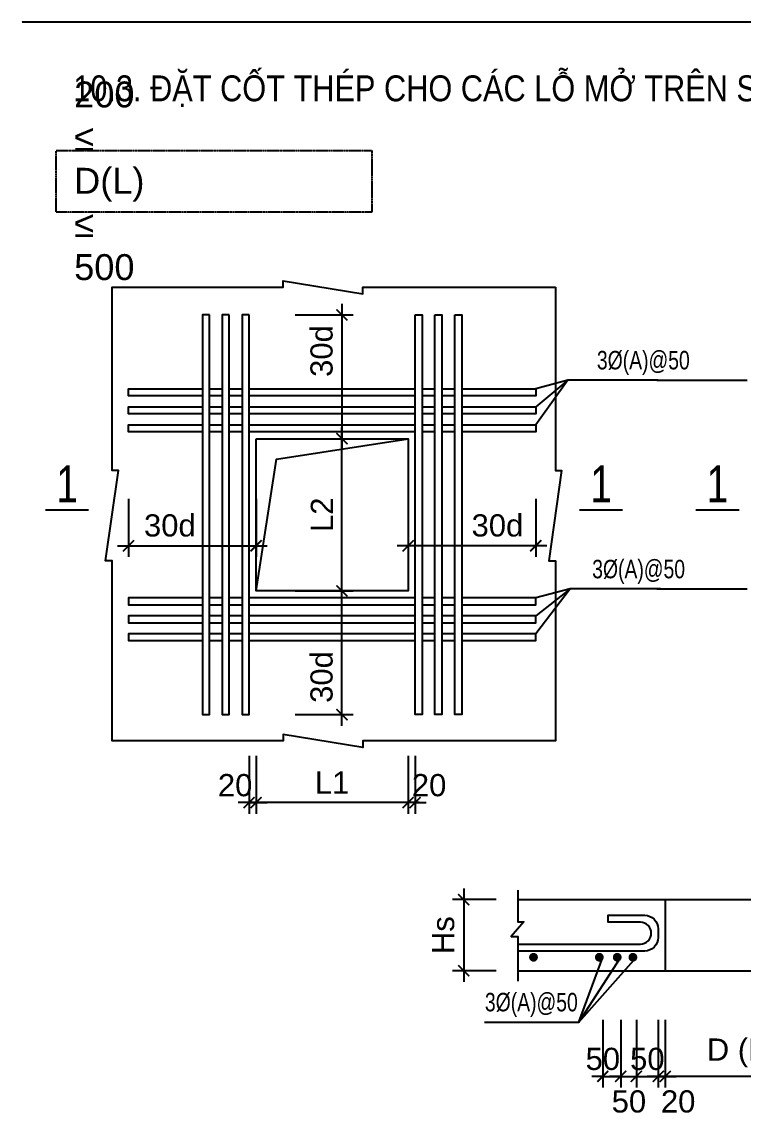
# Model space of a CAD drawing. Header units: millimetres. Extents: x -241424 to 696054, y -125618 to 93710.
# Drawn here: x 160883 to 170636, y 14431 to 29222 of the extents above; entities that cross this region are included whole.
import ezdxf
from ezdxf.enums import TextEntityAlignment as Align

# ---------------------------------------------------------------- set-up
doc = ezdxf.new("R2010")
doc.units = ezdxf.units.MM
doc.header["$LTSCALE"] = 7
doc.header["$PDMODE"] = 3
doc.linetypes.add('HIDDEN', pattern=[0.375, 0.25, -0.125])
doc.layers.get('0').update_dxf_attribs({"linetype": 'CONTINUOUS'})
doc.layers.get('Defpoints').update_dxf_attribs({"color": 6, "linetype": 'CONTINUOUS'})
for name, color, linetype in [('CDC_02_DIM', 1, 'CONTINUOUS'), ('CDC_03_BORDER', 3, 'CONTINUOUS'), ('CDC_04_HIDDEN', 8, 'HIDDEN'), ('CDC_05_STEEL', 4, 'CONTINUOUS'), ('CDC_06_TEXT', 2, 'CONTINUOUS'), ('CDC_11_NOTE', 8, 'CONTINUOUS')]:
    doc.layers.add(name, color=color, linetype=linetype)
doc.styles.add('ARIAL', font='arial.ttf')
doc.dimstyles.new('DIM1-25', dxfattribs={"dimscale": 1.2, "dimtxt": 250, "dimasz": 125, "dimexe": 125, "dimexo": 0.06, "dimgap": 100, "dimtad": 1, "dimdec": 0, "dimzin": 0, "dimdsep": 46, "dimtxsty": 'ARIAL', "dimblk": 'ARCHTICK', "dimcen": 100, "dimdle": 125, "dimclrd": 256, "dimclre": 1, "dimclrt": 2, "dimadec": 0, "dimazin": 0, "dimtfac": 1, "dimtdec": 0, "dimtix": 1, "dimtmove": 2, "dimatfit": 0, "dimfxl": 1, "dimtolj": 1, "dimtzin": 0, "dimarcsym": 0})

# ---------------------------------------------------------------- blocks, each defined once
blk = doc.blocks.new('_ArchTick')
at = {"color": 0, "linetype": 'ByBlock', "const_width": 0.15}
blk.add_lwpolyline([(-0.5, -0.5), (0.5, 0.5)], dxfattribs=at)
blk = doc.blocks.new('*D155')
at = {"layer": 'CDC_02_DIM', "lineweight": -2, "transparency": 16777216}
blk.add_line((165211, 19708), (165211, 21681), dxfattribs=at)
at = {"layer": 'CDC_02_DIM', "color": 1, "lineweight": -2, "transparency": 16777216}
for p, q in [((164578, 21531), (165361, 21531)), ((164578, 19858), (165361, 19858))]:
    blk.add_line(p, q, dxfattribs=at)
at = {"layer": 'Defpoints', "color": 0, "transparency": 16777216}
for p in [(164578, 21531), (165211, 21531), (164578, 19858)]:
    blk.add_point(p, dxfattribs=at)
at = {"layer": 'CDC_02_DIM', "lineweight": -2, "transparency": 16777216, "xscale": 150, "yscale": 150, "zscale": 150}
for p, rotation in [((165211, 21531), 90), ((165211, 19858), 270)]:
    blk.add_blockref('_ArchTick', p, dxfattribs=dict(at, rotation=rotation))
at = {"layer": 'CDC_02_DIM', "color": 2, "transparency": 16777216, "insert": (164937, 20367), "char_height": 300, "attachment_point": 5, "rotation": 90, "style": 'ARIAL'}
blk.add_mtext('\\A1;30d', dxfattribs=at)
blk = doc.blocks.new('*D158')
at = {"layer": 'CDC_02_DIM', "color": 1, "lineweight": -2, "transparency": 16777216}
for p, q in [((164050, 19302), (164050, 18519)), ((166107, 19302), (166107, 18519))]:
    blk.add_line(p, q, dxfattribs=at)
at = {"layer": 'CDC_02_DIM', "lineweight": -2, "transparency": 16777216}
blk.add_line((166257, 18669), (163900, 18669), dxfattribs=at)
at = {"layer": 'Defpoints', "color": 0, "transparency": 16777216}
for p in [(164050, 19302), (166107, 19302), (164050, 18669)]:
    blk.add_point(p, dxfattribs=at)
at = {"layer": 'CDC_02_DIM', "lineweight": -2, "transparency": 16777216, "xscale": 150, "yscale": 150, "zscale": 150, "rotation": 180}
blk.add_blockref('_ArchTick', (164050, 18669), dxfattribs=at)
at = {"layer": 'CDC_02_DIM', "lineweight": -2, "transparency": 16777216, "xscale": 150, "yscale": 150, "zscale": 150}
blk.add_blockref('_ArchTick', (166107, 18669), dxfattribs=at)
at = {"layer": 'CDC_02_DIM', "color": 2, "transparency": 16777216, "insert": (165078, 18940), "char_height": 300, "attachment_point": 5, "style": 'ARIAL'}
blk.add_mtext('\\A1;L1', dxfattribs=at)
blk = doc.blocks.new('*D182')
at = {"layer": 'CDC_02_DIM', "color": 1, "lineweight": -2, "transparency": 16777216}
for p, q in [((163956, 19302), (163956, 18519)), ((164050, 19302), (164050, 18519))]:
    blk.add_line(p, q, dxfattribs=at)
at = {"layer": 'CDC_02_DIM', "lineweight": -2, "transparency": 16777216}
for p, q in [((163956, 18669), (163806, 18669)), ((163956, 18669), (164050, 18669)), ((164050, 18669), (164200, 18669))]:
    blk.add_line(p, q, dxfattribs=at)
at = {"layer": 'Defpoints', "color": 0, "transparency": 16777216}
for p in [(163956, 19302), (164050, 19302), (164050, 18669)]:
    blk.add_point(p, dxfattribs=at)
at = {"layer": 'CDC_02_DIM', "lineweight": -2, "transparency": 16777216, "xscale": 150, "yscale": 150, "zscale": 150}
blk.add_blockref('_ArchTick', (163956, 18669), dxfattribs=at)
at = {"layer": 'CDC_02_DIM', "lineweight": -2, "transparency": 16777216, "xscale": 150, "yscale": 150, "zscale": 150, "rotation": 180}
blk.add_blockref('_ArchTick', (164050, 18669), dxfattribs=at)
at = {"layer": 'CDC_02_DIM', "color": 2, "transparency": 16777216, "insert": (163767, 18903), "char_height": 300, "attachment_point": 5, "style": 'ARIAL'}
blk.add_mtext('\\A1;20', dxfattribs=at)
blk = doc.blocks.new('*D183')
at = {"layer": 'CDC_02_DIM', "color": 1, "lineweight": -2, "transparency": 16777216}
for p, q in [((166107, 19302), (166107, 18519)), ((166200, 19302), (166200, 18519))]:
    blk.add_line(p, q, dxfattribs=at)
at = {"layer": 'CDC_02_DIM', "lineweight": -2, "transparency": 16777216}
for p, q in [((166107, 18669), (165957, 18669)), ((166200, 18669), (166107, 18669)), ((166200, 18669), (166350, 18669))]:
    blk.add_line(p, q, dxfattribs=at)
at = {"layer": 'Defpoints', "color": 0, "transparency": 16777216}
for p in [(166107, 19302), (166200, 19302), (166107, 18669)]:
    blk.add_point(p, dxfattribs=at)
at = {"layer": 'CDC_02_DIM', "lineweight": -2, "transparency": 16777216, "xscale": 150, "yscale": 150, "zscale": 150}
blk.add_blockref('_ArchTick', (166107, 18669), dxfattribs=at)
at = {"layer": 'CDC_02_DIM', "lineweight": -2, "transparency": 16777216, "xscale": 150, "yscale": 150, "zscale": 150, "rotation": 180}
blk.add_blockref('_ArchTick', (166200, 18669), dxfattribs=at)
at = {"layer": 'CDC_02_DIM', "color": 2, "transparency": 16777216, "insert": (166390, 18903), "char_height": 300, "attachment_point": 5, "style": 'ARIAL'}
blk.add_mtext('\\A1;20', dxfattribs=at)
blk = doc.blocks.new('*D187')
at = {"layer": 'CDC_02_DIM', "lineweight": -2, "transparency": 16777216}
blk.add_line((165211, 25411), (165211, 23438), dxfattribs=at)
at = {"layer": 'CDC_02_DIM', "color": 1, "lineweight": -2, "transparency": 16777216}
for p, q in [((164578, 25261), (165361, 25261)), ((164578, 23588), (165361, 23588))]:
    blk.add_line(p, q, dxfattribs=at)
at = {"layer": 'Defpoints', "color": 0, "transparency": 16777216}
for p in [(164578, 25261), (164578, 23588), (165211, 23588)]:
    blk.add_point(p, dxfattribs=at)
at = {"layer": 'CDC_02_DIM', "lineweight": -2, "transparency": 16777216, "xscale": 150, "yscale": 150, "zscale": 150}
for p, rotation in [((165211, 25261), 90), ((165211, 23588), 270)]:
    blk.add_blockref('_ArchTick', p, dxfattribs=dict(at, rotation=rotation))
at = {"layer": 'CDC_02_DIM', "color": 2, "transparency": 16777216, "insert": (164937, 24773), "char_height": 300, "attachment_point": 5, "rotation": 90, "style": 'ARIAL'}
blk.add_mtext('\\A1;30d', dxfattribs=at)
blk = doc.blocks.new('*D188')
at = {"layer": 'CDC_02_DIM', "color": 1, "lineweight": -2, "transparency": 16777216}
for p, q in [((162324, 22774), (162324, 21991)), ((164050, 22774), (164050, 21991))]:
    blk.add_line(p, q, dxfattribs=at)
at = {"layer": 'CDC_02_DIM', "lineweight": -2, "transparency": 16777216}
blk.add_line((162174, 22141), (164200, 22141), dxfattribs=at)
at = {"layer": 'Defpoints', "color": 0, "transparency": 16777216}
for p in [(162324, 22774), (164050, 22774), (164050, 22141)]:
    blk.add_point(p, dxfattribs=at)
at = {"layer": 'CDC_02_DIM', "lineweight": -2, "transparency": 16777216, "xscale": 150, "yscale": 150, "zscale": 150, "rotation": 180}
blk.add_blockref('_ArchTick', (162324, 22141), dxfattribs=at)
at = {"layer": 'CDC_02_DIM', "lineweight": -2, "transparency": 16777216, "xscale": 150, "yscale": 150, "zscale": 150}
blk.add_blockref('_ArchTick', (164050, 22141), dxfattribs=at)
at = {"layer": 'CDC_02_DIM', "color": 2, "transparency": 16777216, "insert": (162884, 22414), "char_height": 300, "attachment_point": 5, "style": 'ARIAL'}
blk.add_mtext('\\A1;30d', dxfattribs=at)
blk = doc.blocks.new('*D189')
at = {"layer": 'CDC_02_DIM', "color": 1, "lineweight": -2, "transparency": 16777216}
for p, q in [((166107, 22774), (166107, 21991)), ((167832, 22774), (167832, 21991))]:
    blk.add_line(p, q, dxfattribs=at)
at = {"layer": 'CDC_02_DIM', "lineweight": -2, "transparency": 16777216}
blk.add_line((167982, 22141), (165957, 22141), dxfattribs=at)
at = {"layer": 'Defpoints', "color": 0, "transparency": 16777216}
for p in [(166107, 22774), (167832, 22774), (166107, 22141)]:
    blk.add_point(p, dxfattribs=at)
at = {"layer": 'CDC_02_DIM', "lineweight": -2, "transparency": 16777216, "xscale": 150, "yscale": 150, "zscale": 150, "rotation": 180}
blk.add_blockref('_ArchTick', (166107, 22141), dxfattribs=at)
at = {"layer": 'CDC_02_DIM', "lineweight": -2, "transparency": 16777216, "xscale": 150, "yscale": 150, "zscale": 150}
blk.add_blockref('_ArchTick', (167832, 22141), dxfattribs=at)
at = {"layer": 'CDC_02_DIM', "color": 2, "transparency": 16777216, "insert": (167314, 22414), "char_height": 300, "attachment_point": 5, "style": 'ARIAL'}
blk.add_mtext('\\A1;30d', dxfattribs=at)
blk = doc.blocks.new('*D176')
at = {"layer": 'CDC_02_DIM', "color": 1, "lineweight": -2, "transparency": 16777216}
for p, q in [((169489, 15735), (169489, 14819)), ((169583, 15735), (169583, 14819))]:
    blk.add_line(p, q, dxfattribs=at)
at = {"layer": 'CDC_02_DIM', "lineweight": -2, "transparency": 16777216}
for p, q in [((169489, 14969), (169339, 14969)), ((169489, 14969), (169583, 14969)), ((169583, 14969), (169733, 14969))]:
    blk.add_line(p, q, dxfattribs=at)
at = {"layer": 'Defpoints', "color": 0, "transparency": 16777216}
for p in [(169489, 15735), (169583, 15735), (169583, 14969)]:
    blk.add_point(p, dxfattribs=at)
at = {"layer": 'CDC_02_DIM', "lineweight": -2, "transparency": 16777216, "xscale": 150, "yscale": 150, "zscale": 150}
blk.add_blockref('_ArchTick', (169489, 14969), dxfattribs=at)
at = {"layer": 'CDC_02_DIM', "lineweight": -2, "transparency": 16777216, "xscale": 150, "yscale": 150, "zscale": 150, "rotation": 180}
blk.add_blockref('_ArchTick', (169583, 14969), dxfattribs=at)
at = {"layer": 'CDC_02_DIM', "color": 2, "transparency": 16777216, "insert": (169758, 14628), "char_height": 300, "attachment_point": 5, "style": 'ARIAL'}
blk.add_mtext('\\A1;20', dxfattribs=at)
blk = doc.blocks.new('*D177')
at = {"layer": 'CDC_02_DIM', "color": 1, "lineweight": -2, "transparency": 16777216}
for p, q in [((168739, 15735), (168739, 14819)), ((168981, 15735), (168981, 14819))]:
    blk.add_line(p, q, dxfattribs=at)
at = {"layer": 'CDC_02_DIM', "lineweight": -2, "transparency": 16777216}
for p, q in [((168739, 14969), (168589, 14969)), ((168739, 14969), (168981, 14969)), ((168981, 14969), (169131, 14969))]:
    blk.add_line(p, q, dxfattribs=at)
at = {"layer": 'Defpoints', "color": 0, "transparency": 16777216}
for p in [(168739, 15735), (168981, 15735), (168981, 14969)]:
    blk.add_point(p, dxfattribs=at)
at = {"layer": 'CDC_02_DIM', "lineweight": -2, "transparency": 16777216, "xscale": 150, "yscale": 150, "zscale": 150}
blk.add_blockref('_ArchTick', (168739, 14969), dxfattribs=at)
at = {"layer": 'CDC_02_DIM', "lineweight": -2, "transparency": 16777216, "xscale": 150, "yscale": 150, "zscale": 150, "rotation": 180}
blk.add_blockref('_ArchTick', (168981, 14969), dxfattribs=at)
at = {"layer": 'CDC_02_DIM', "color": 2, "transparency": 16777216, "insert": (168739, 15203), "char_height": 300, "attachment_point": 5, "style": 'ARIAL'}
blk.add_mtext('\\A1;50', dxfattribs=at)
blk = doc.blocks.new('*D178')
at = {"layer": 'CDC_02_DIM', "color": 1, "lineweight": -2, "transparency": 16777216}
for p, q in [((168981, 15735), (168981, 14819)), ((169193, 15735), (169193, 14819))]:
    blk.add_line(p, q, dxfattribs=at)
at = {"layer": 'CDC_02_DIM', "lineweight": -2, "transparency": 16777216}
for p, q in [((168981, 14969), (168831, 14969)), ((168981, 14969), (169193, 14969)), ((169193, 14969), (169343, 14969))]:
    blk.add_line(p, q, dxfattribs=at)
at = {"layer": 'Defpoints', "color": 0, "transparency": 16777216}
for p in [(168981, 15735), (169193, 15735), (169193, 14969)]:
    blk.add_point(p, dxfattribs=at)
at = {"layer": 'CDC_02_DIM', "lineweight": -2, "transparency": 16777216, "xscale": 150, "yscale": 150, "zscale": 150}
blk.add_blockref('_ArchTick', (168981, 14969), dxfattribs=at)
at = {"layer": 'CDC_02_DIM', "lineweight": -2, "transparency": 16777216, "xscale": 150, "yscale": 150, "zscale": 150, "rotation": 180}
blk.add_blockref('_ArchTick', (169193, 14969), dxfattribs=at)
at = {"layer": 'CDC_02_DIM', "color": 2, "transparency": 16777216, "insert": (169092, 14628), "char_height": 300, "attachment_point": 5, "style": 'ARIAL'}
blk.add_mtext('\\A1;50', dxfattribs=at)
blk = doc.blocks.new('*D179')
at = {"layer": 'CDC_02_DIM', "color": 1, "lineweight": -2, "transparency": 16777216}
for p, q in [((169193, 15735), (169193, 14819)), ((169489, 15735), (169489, 14819))]:
    blk.add_line(p, q, dxfattribs=at)
at = {"layer": 'CDC_02_DIM', "lineweight": -2, "transparency": 16777216}
blk.add_line((169043, 14969), (169639, 14969), dxfattribs=at)
at = {"layer": 'Defpoints', "color": 0, "transparency": 16777216}
for p in [(169193, 15735), (169489, 15735), (169489, 14969)]:
    blk.add_point(p, dxfattribs=at)
at = {"layer": 'CDC_02_DIM', "lineweight": -2, "transparency": 16777216, "xscale": 150, "yscale": 150, "zscale": 150, "rotation": 180}
blk.add_blockref('_ArchTick', (169193, 14969), dxfattribs=at)
at = {"layer": 'CDC_02_DIM', "lineweight": -2, "transparency": 16777216, "xscale": 150, "yscale": 150, "zscale": 150}
blk.add_blockref('_ArchTick', (169489, 14969), dxfattribs=at)
at = {"layer": 'CDC_02_DIM', "color": 2, "transparency": 16777216, "insert": (169341, 15203), "char_height": 300, "attachment_point": 5, "style": 'ARIAL'}
blk.add_mtext('\\A1;50', dxfattribs=at)
blk = doc.blocks.new('*D180')
at = {"layer": 'CDC_02_DIM', "color": 1, "lineweight": -2, "transparency": 16777216}
for p, q in [((169583, 15735), (169583, 14819)), ((171640, 15735), (171640, 14819))]:
    blk.add_line(p, q, dxfattribs=at)
at = {"layer": 'CDC_02_DIM', "lineweight": -2, "transparency": 16777216}
blk.add_line((171790, 14969), (169433, 14969), dxfattribs=at)
at = {"layer": 'Defpoints', "color": 0, "transparency": 16777216}
for p in [(169583, 15735), (171640, 15735), (169583, 14969)]:
    blk.add_point(p, dxfattribs=at)
at = {"layer": 'CDC_02_DIM', "lineweight": -2, "transparency": 16777216, "xscale": 150, "yscale": 150, "zscale": 150, "rotation": 180}
blk.add_blockref('_ArchTick', (169583, 14969), dxfattribs=at)
at = {"layer": 'CDC_02_DIM', "lineweight": -2, "transparency": 16777216, "xscale": 150, "yscale": 150, "zscale": 150}
blk.add_blockref('_ArchTick', (171640, 14969), dxfattribs=at)
at = {"layer": 'CDC_02_DIM', "color": 2, "transparency": 16777216, "insert": (170611, 15286), "char_height": 300, "attachment_point": 5, "style": 'ARIAL'}
blk.add_mtext('\\A1;D (L)', dxfattribs=at)
blk = doc.blocks.new('*D181')
at = {"layer": 'CDC_02_DIM', "lineweight": -2, "transparency": 16777216}
blk.add_line((166858, 17508), (166858, 16245), dxfattribs=at)
at = {"layer": 'CDC_02_DIM', "color": 1, "lineweight": -2, "transparency": 16777216}
for p, q in [((167295, 17358), (166708, 17358)), ((167295, 16395), (166708, 16395))]:
    blk.add_line(p, q, dxfattribs=at)
at = {"layer": 'Defpoints', "color": 0, "transparency": 16777216}
for p in [(167295, 17358), (166858, 16395), (167295, 16395)]:
    blk.add_point(p, dxfattribs=at)
at = {"layer": 'CDC_02_DIM', "lineweight": -2, "transparency": 16777216, "xscale": 150, "yscale": 150, "zscale": 150}
for p, rotation in [((166858, 17358), 90), ((166858, 16395), 270)]:
    blk.add_blockref('_ArchTick', p, dxfattribs=dict(at, rotation=rotation))
at = {"layer": 'CDC_02_DIM', "color": 2, "transparency": 16777216, "insert": (166581, 16877), "char_height": 300, "attachment_point": 5, "rotation": 90, "style": 'ARIAL'}
blk.add_mtext('\\A1;Hs', dxfattribs=at)
blk = doc.blocks.new('*D208')
at = {"layer": 'CDC_02_DIM', "lineweight": -2, "transparency": 16777216}
blk.add_line((165211, 21381), (165211, 23738), dxfattribs=at)
at = {"layer": 'CDC_02_DIM', "color": 1, "lineweight": -2, "transparency": 16777216}
for p, q in [((164578, 23588), (165361, 23588)), ((164578, 21531), (165361, 21531))]:
    blk.add_line(p, q, dxfattribs=at)
at = {"layer": 'Defpoints', "color": 0, "transparency": 16777216}
for p in [(164578, 23588), (165211, 23588), (164578, 21531)]:
    blk.add_point(p, dxfattribs=at)
at = {"layer": 'CDC_02_DIM', "lineweight": -2, "transparency": 16777216, "xscale": 150, "yscale": 150, "zscale": 150}
for p, rotation in [((165211, 23588), 90), ((165211, 21531), 270)]:
    blk.add_blockref('_ArchTick', p, dxfattribs=dict(at, rotation=rotation))
at = {"layer": 'CDC_02_DIM', "color": 2, "transparency": 16777216, "insert": (164940, 22560), "char_height": 300, "attachment_point": 5, "rotation": 90, "style": 'ARIAL'}
blk.add_mtext('\\A1;L2', dxfattribs=at)

msp = doc.modelspace()

# ---------------------------------------------------------------- linework, layer by layer
at = {"layer": 'CDC_02_DIM'}
for p, q in [((169582.5, 17358.1), (171639.6, 17358.1)), ((169582.5, 16395.4), (171639.6, 16395.4))]:
    msp.add_line(p, q, dxfattribs=at)
at = {"layer": 'CDC_03_BORDER'}
for p, q in [((167590, 17358.1), (169582.5, 17358.1)), ((169582.5, 17358.1), (169582.5, 16395.4)), ((167590, 16395.4), (169582.5, 16395.4))]:
    msp.add_line(p, q, dxfattribs=at)
for points in [[(168099.3, 25637.7), (168099.3, 23158.9), (168182.1, 23158.9), (168007.7, 21937.8), (168099.3, 21937.8), (168099.3, 19505.6), (165494.9, 19505.6), (165494.9, 19414), (164416.4, 19588.3), (164416.4, 19505.6), (162104.6, 19505.6), (162104.6, 21937.8), (162013.1, 21937.8), (162187.4, 23158.9), (162104.6, 23158.9), (162104.6, 25637.7), (164416.4, 25637.7), (164416.4, 25720.4), (165494.9, 25546.1), (165494.9, 25637.7)], [(164049.7, 23588.1), (166106.8, 23588.1), (166106.8, 21531.1), (164049.7, 21531.1)]]:
    msp.add_lwpolyline(points, close=True, dxfattribs=at)
msp.add_lwpolyline([(167590, 17486.4), (167590, 17056.5), (167672.8, 17056.5), (167498.4, 16857.3), (167590, 16857.3), (167590, 16257)], dxfattribs=at)
at = {"layer": 'CDC_04_HIDDEN'}
msp.add_lwpolyline([(161347.8, 27485.4), (165616.3, 27485.4), (165616.3, 26650.1), (161347.8, 26650.1)], close=True, dxfattribs=at)
at = {"layer": 'CDC_05_STEEL'}
for points in [[(163418.4, 25261.1), (163324.2, 25261.1), (163324.2, 19858.1), (163418.4, 19858.1)], [(163687.2, 25261.1), (163592.9, 25261.1), (163592.9, 19858.1), (163687.2, 19858.1)], [(163956, 25261.1), (163861.7, 25261.1), (163861.7, 19858.1), (163956, 19858.1)], [(166200.5, 25261.1), (166294.8, 25261.1), (166294.8, 19858.1), (166200.5, 19858.1)], [(166469.3, 25261.1), (166563.5, 25261.1), (166563.5, 19858.1), (166469.3, 19858.1)], [(166738, 25261.1), (166832.3, 25261.1), (166832.3, 19858.1), (166738, 19858.1)]]:
    msp.add_lwpolyline(points, close=True, dxfattribs=at)
for points in [[(163324.2, 24166.8), (162324.2, 24166.8), (162324.2, 24261.1), (163324.2, 24261.1)], [(163418.4, 24261.1), (163592.9, 24261.1)], [(163687.2, 24261.1), (163861.7, 24261.1)], [(163956, 24261.1), (166200.5, 24261.1)], [(166294.8, 24261.1), (166469.3, 24261.1)], [(166563.5, 24261.1), (166738, 24261.1)], [(166832.3, 24261.1), (167832.3, 24261.1), (167832.3, 24166.8), (166832.3, 24166.8)], [(163592.9, 24166.8), (163418.4, 24166.8)], [(163861.7, 24166.8), (163687.2, 24166.8)], [(166200.5, 24166.8), (163956, 24166.8)], [(166469.3, 24166.8), (166294.8, 24166.8)], [(166738, 24166.8), (166563.5, 24166.8)], [(163324.2, 23924.3), (162324.2, 23924.3), (162324.2, 24018.6), (163324.2, 24018.6)], [(163418.4, 24018.6), (163592.9, 24018.6)], [(163687.2, 24018.6), (163861.7, 24018.6)], [(163956, 24018.6), (166200.5, 24018.6)], [(166294.8, 24018.6), (166469.3, 24018.6)], [(166563.5, 24018.6), (166738, 24018.6)], [(166832.3, 24018.6), (167832.3, 24018.6), (167832.3, 23924.3), (166832.3, 23924.3)], [(163592.9, 23924.3), (163418.4, 23924.3)], [(163861.7, 23924.3), (163687.2, 23924.3)], [(166200.5, 23924.3), (163956, 23924.3)], [(166469.3, 23924.3), (166294.8, 23924.3)], [(166738, 23924.3), (166563.5, 23924.3)], [(163324.2, 23681.8), (162324.2, 23681.8), (162324.2, 23776.1), (163324.2, 23776.1)], [(163418.4, 23776.1), (163592.9, 23776.1)], [(163592.9, 23681.8), (163418.4, 23681.8)], [(163687.2, 23776.1), (163861.7, 23776.1)], [(163861.7, 23681.8), (163687.2, 23681.8)], [(163956, 23776.1), (166200.5, 23776.1)], [(166200.5, 23681.8), (163956, 23681.8)], [(166294.8, 23776.1), (166469.3, 23776.1)], [(166469.3, 23681.8), (166294.8, 23681.8)], [(166563.5, 23776.1), (166738, 23776.1)], [(166738, 23681.8), (166563.5, 23681.8)], [(166832.3, 23776.1), (167832.3, 23776.1), (167832.3, 23681.8), (166832.3, 23681.8)], [(163324.2, 21437.4), (162324.2, 21437.4), (162324.2, 21343.1), (163324.2, 21343.1)], [(163592.9, 21437.4), (163418.4, 21437.4)], [(163418.4, 21343.1), (163592.9, 21343.1)], [(163861.7, 21437.4), (163687.2, 21437.4)], [(163687.2, 21343.1), (163861.7, 21343.1)], [(166200.5, 21437.4), (163956, 21437.4)], [(163956, 21343.1), (166200.5, 21343.1)], [(166469.3, 21437.4), (166294.8, 21437.4)], [(166294.8, 21343.1), (166469.3, 21343.1)], [(166738, 21437.4), (166563.5, 21437.4)], [(166563.5, 21343.1), (166738, 21343.1)], [(166832.3, 21343.1), (167832.3, 21343.1), (167832.3, 21437.4), (166832.3, 21437.4)], [(163324.2, 21194.9), (162324.2, 21194.9), (162324.2, 21100.6), (163324.2, 21100.6)], [(163592.9, 21194.9), (163418.4, 21194.9)], [(163861.7, 21194.9), (163687.2, 21194.9)], [(166200.5, 21194.9), (163956, 21194.9)], [(166469.3, 21194.9), (166294.8, 21194.9)], [(166738, 21194.9), (166563.5, 21194.9)], [(166832.3, 21100.6), (167832.3, 21100.6), (167832.3, 21194.9), (166832.3, 21194.9)], [(163418.4, 21100.6), (163592.9, 21100.6)], [(163687.2, 21100.6), (163861.7, 21100.6)], [(163956, 21100.6), (166200.5, 21100.6)], [(166294.8, 21100.6), (166469.3, 21100.6)], [(166563.5, 21100.6), (166738, 21100.6)], [(163324.2, 20952.4), (162324.2, 20952.4), (162324.2, 20858.1), (163324.2, 20858.1)], [(163592.9, 20952.4), (163418.4, 20952.4)], [(163418.4, 20858.1), (163592.9, 20858.1)], [(163861.7, 20952.4), (163687.2, 20952.4)], [(163687.2, 20858.1), (163861.7, 20858.1)], [(166200.5, 20952.4), (163956, 20952.4)], [(163956, 20858.1), (166200.5, 20858.1)], [(166469.3, 20952.4), (166294.8, 20952.4)], [(166294.8, 20858.1), (166469.3, 20858.1)], [(166738, 20952.4), (166563.5, 20952.4)], [(166563.5, 20858.1), (166738, 20858.1)], [(166832.3, 20858.1), (167832.3, 20858.1), (167832.3, 20952.4), (166832.3, 20952.4)]]:
    msp.add_lwpolyline(points, dxfattribs=at)
msp.add_lwpolyline([(167590, 16757.3), (169247.6, 16757.3, 0.4142136), (169394.5, 16904.3, 0.4142136), (169247.6, 17051.2), (168813.5, 17051.2), (168813.5, 17145.5), (169305.1, 17145.5, -0.4142136), (169488.8, 16961.8), (169488.8, 16846.8, -0.4142136), (169305.1, 16663.1), (167590, 16663.1)], format="xyb", dxfattribs=at)
at = {"layer": 'CDC_05_STEEL', "const_width": 59.4}
for points in [[(167831.5, 16578.6, -1), (167772.2, 16578.6, -1)], [(168721.4, 16578.6, -1), (168662.1, 16578.6, -1)], [(168963.7, 16578.6, -1), (168904.4, 16578.6, -1)], [(169175.7, 16578.6, -1), (169116.4, 16578.6, -1)]]:
    msp.add_lwpolyline(points, format="xyb", close=True, dxfattribs=at)
at = {"layer": 'CDC_11_NOTE'}
for p, q in [((168267.9, 24381.1), (167832.3, 24261.1)), ((168267.9, 24381.1), (167832.3, 24018.6)), ((168267.9, 24381.1), (167832.3, 23776.1)), ((168296.9, 21557.4), (167832.3, 21437.4)), ((168296.9, 21557.4), (167832.3, 21194.9)), ((168296.9, 21557.4), (167832.3, 20952.4)), ((168414.4, 15703.5), (168981.5, 16578.6)), ((168414.4, 15703.5), (168739.2, 16578.6)), ((168414.4, 15703.5), (169193.5, 16578.6))]:
    msp.add_line(p, q, dxfattribs=at)
for points in [[(169488.4, 24381.1), (168267.9, 24381.1)], [(169471.6, 24381.1), (170692.2, 24381.1)], [(164049.7, 21531.1), (164325.3, 23312.6), (166106.8, 23588.1)], [(169517.4, 21557.4), (168296.9, 21557.4)], [(169471.6, 21557.4), (170692.2, 21557.4)], [(167139.7, 15703.5), (168414.4, 15703.5)]]:
    msp.add_lwpolyline(points, dxfattribs=at)
at = {"layer": 'Defpoints', "linetype": 'HIDDEN', "ltscale": 0.1}
msp.add_line((160883, 29222.2), (179814, 29222.2), dxfattribs=at)

# ---------------------------------------------------------------- texts
at = {"layer": 'CDC_06_TEXT', "color": 4, "style": 'ARIAL', "width": 0.85}
msp.add_text('10.3. ĐẶT CỐT THÉP CHO CÁC LỖ MỞ TRÊN SÀN', height=350, dxfattribs=at).set_placement((161577.2, 28324.1), align=Align.MIDDLE_LEFT)
at = {"layer": 'CDC_06_TEXT', "style": 'ARIAL', "width": 0.75}
for p in [(169286.8, 24619), (169223.2, 21795.3), (167772.3, 15941.4)]:
    msp.add_text('3%%C(A)@50', height=250, dxfattribs=at).set_placement(p, align=Align.MIDDLE)
for p in [(161494.7, 22726.4), (168716.2, 22726.4), (170289.5, 22726.4)]:
    msp.add_text('%%U 1 ', height=500, dxfattribs=at).set_placement(p, align=Align.CENTER)
at = {"layer": 'CDC_06_TEXT', "insert": (161590, 27072), "char_height": 350, "width": 0.85, "attachment_point": 4, "style": 'ARIAL'}
msp.add_mtext('200 ≤ D(L) ≤ 500', dxfattribs=at)

# ---------------------------------------------------------------- dimensions: what is measured, and where the dimension line sits
at = {"layer": 'CDC_02_DIM'}
for base, p1, p2, angle, text, picture, middle in [((165210.7, 23588.1), (164577.8, 25261.1), (164577.8, 23588.1), 90, '30d', '*D187', (164937.4, 24773.3)), ((164049.7, 22140.9), (162324.2, 22773.8), (164049.7, 22773.8), 180, '30d', '*D188', (162884.4, 22414.2)), ((165210.7, 21531.1), (164577.8, 19858.1), (164577.8, 21531.1), 270, '30d', '*D155', (164937.4, 20367.4)), ((164049.7, 18669.4), (163956, 19302.3), (164049.7, 19302.3), 180, '20', '*D182', (163766.7, 18902.7)), ((166858.3, 16395.4), (167295.3, 17358.1), (167295.3, 16395.4), 90, 'Hs', '*D181', (166580.6, 16876.7)), ((168981.5, 14969.3), (168739.2, 15734.6), (168981.5, 15734.6), 180, '50', '*D177', (168739.2, 15202.6)), ((169193.5, 14969.3), (168981.5, 15734.6), (169193.5, 15734.6), 180, '50', '*D178', (169092, 14628.4)), ((169488.8, 14969.3), (169193.5, 15734.6), (169488.8, 15734.6), 180, '50', '*D179', (169341.1, 15202.6)), ((169582.5, 14969.3), (169488.8, 15734.6), (169582.5, 15734.6), 180, '20', '*D176', (169757.8, 14628.3))]:
    dim = msp.add_linear_dim(base=base, p1=p1, p2=p2, angle=angle, text=text, dimstyle='DIM1-25', override={"dimtxsty": 'ARIAL'}, dxfattribs=at)
    dim.commit()
    dim.dimension.update_dxf_attribs({"geometry": picture, "text_midpoint": middle, "dimtype": 160})
dim = msp.add_linear_dim(base=(165210.6, 23588.1), p1=(164577.8, 21531.1), p2=(164577.9, 23588.1), angle=270, text='L2', dimstyle='DIM1-25', override={"dimtxsty": 'ARIAL'}, dxfattribs=at)
dim.commit()
dim.dimension.update_dxf_attribs({"geometry": '*D208', "text_midpoint": (164940, 22559.6)})
for base, p1, p2, text, picture, middle in [((166106.8, 22140.9), (167832.3, 22773.8), (166106.8, 22773.8), '30d', '*D189', (167314.4, 22414.2)), ((166106.8, 18669.4), (166200.5, 19302.3), (166106.8, 19302.3), '20', '*D183', (166389.8, 18902.7))]:
    dim = msp.add_linear_dim(base=base, p1=p1, p2=p2, text=text, dimstyle='DIM1-25', override={"dimtxsty": 'ARIAL'}, dxfattribs=at)
    dim.commit()
    dim.dimension.update_dxf_attribs({"geometry": picture, "text_midpoint": middle, "dimtype": 160})
for base, p1, p2, text, picture, middle in [((164049.7, 18669.4), (166106.8, 19302.3), (164049.7, 19302.3), 'L1', '*D158', (165078.2, 18940)), ((169582.5, 14969.3), (171639.6, 15734.6), (169582.5, 15734.6), 'D (L)', '*D180', (170611, 15285.9))]:
    dim = msp.add_linear_dim(base=base, p1=p1, p2=p2, text=text, dimstyle='DIM1-25', override={"dimtxsty": 'ARIAL'}, dxfattribs=at)
    dim.commit()
    dim.dimension.update_dxf_attribs({"geometry": picture, "text_midpoint": middle})

doc.saveas('drawing.dxf')
